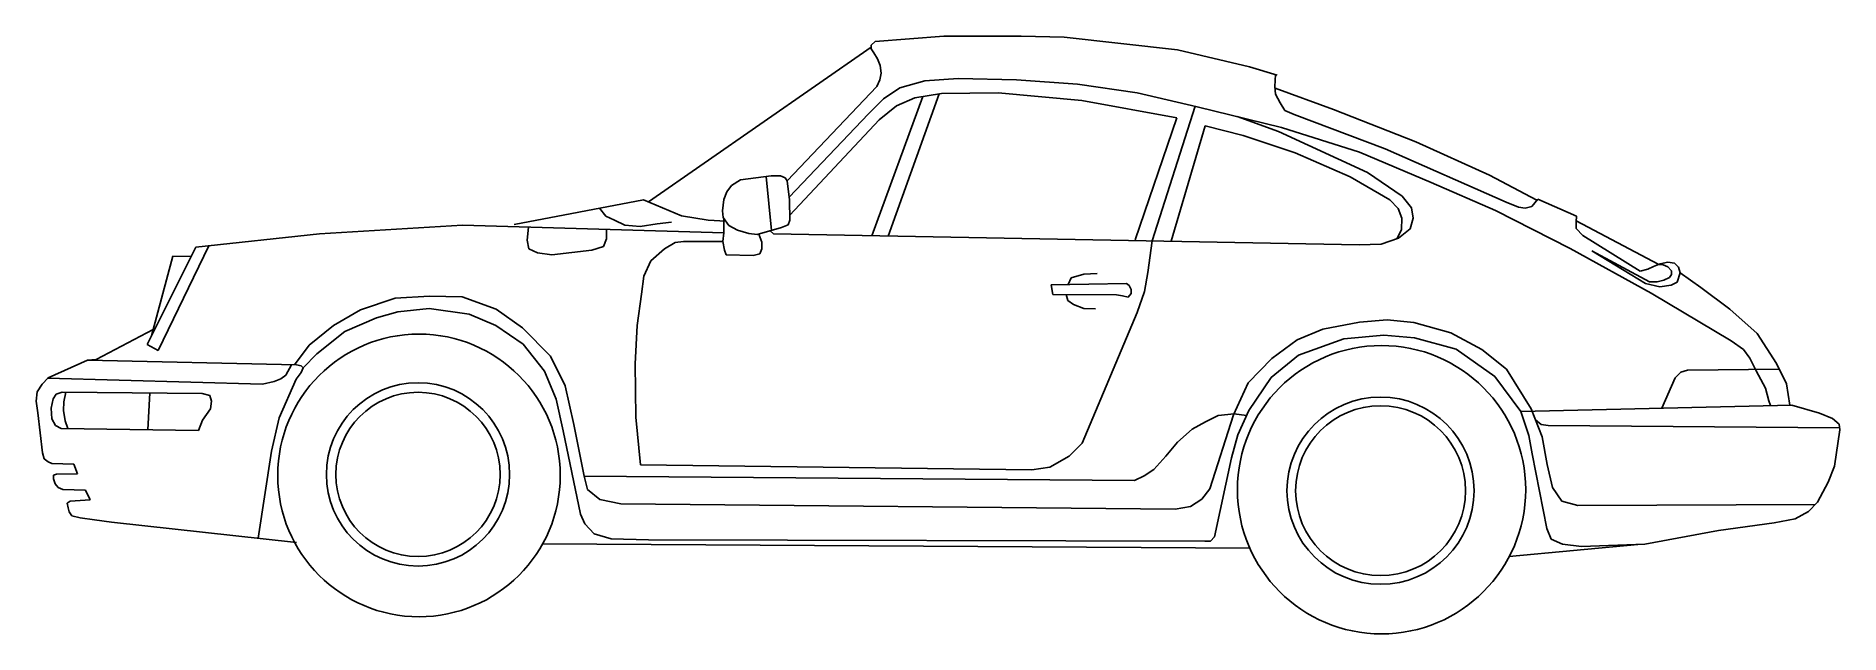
# Model space of a CAD drawing. Extents: x 0 to 422, y 0 to 140.
import ezdxf

# ---------------------------------------------------------------- set-up
doc = ezdxf.new("R2010")
doc.units = 0
doc.header["$MEASUREMENT"] = 0
doc.layers.get('0').update_dxf_attribs({"linetype": 'CONTINUOUS'})

msp = doc.modelspace()

# ---------------------------------------------------------------- linework, layer by layer
at = {"color": 0, "linetype": 'ByBlock'}
for p, q in [((212.63, 139.8), (196.54, 138.59)), ((230.71, 139.84), (212.63, 139.8)), ((240.75, 139.62), (230.71, 139.84)), ((267.23, 136.6), (240.75, 139.62)), ((195.62, 137.26), (143.6, 101.09)), ((195.63, 137.72), (195.61, 136.83)), ((195.61, 136.83), (196.25, 135.92)), ((196.54, 138.59), (195.63, 137.72)), ((196.25, 135.92), (197.12, 134.55)), ((284.1, 132.66), (267.23, 136.6)), ((197.12, 134.55), (197.77, 132.98)), ((197.94, 131.19), (197.7, 129.64)), ((197.77, 132.98), (197.94, 131.19)), ((290.54, 130.74), (284.1, 132.66)), ((290.17, 130.84), (290.02, 128.07)), ((196.98, 128.08), (175.97, 106.02)), ((197.7, 129.64), (196.98, 128.08)), ((198.49, 125.16), (202.32, 127.76)), ((202.32, 127.76), (208.17, 129.41)), ((208.17, 129.41), (215.99, 129.91)), ((212.11, 126.42), (225.3, 126.57)), ((215.99, 129.91), (229.6, 129.61)), ((225.3, 126.57), (244.89, 124.82)), ((229.6, 129.61), (243.85, 128.64)), ((243.85, 128.64), (257.86, 126.55)), ((257.86, 126.55), (271.84, 123.34)), ((290.02, 128.07), (290.21, 126.28)), ((290.07, 127.64), (303.75, 122.65)), ((195.05, 121.67), (198.49, 125.16)), ((207.69, 125.73), (195.78, 93.17)), ((197.49, 120.26), (201.57, 123.52)), ((211.51, 126.33), (199.58, 93.1)), ((201.57, 123.52), (205.84, 125.44)), ((205.84, 125.44), (212.11, 126.42)), ((244.89, 124.82), (267.12, 120.76)), ((261.34, 91.95), (271.42, 123.43)), ((271.84, 123.34), (291.6, 118.45)), ((290.21, 126.28), (291.29, 124.24)), ((291.29, 124.24), (292.35, 122.43)), ((292.35, 122.43), (294.57, 121.49)), ((303.75, 122.65), (322.99, 115.09)), ((176.47, 102.23), (195.05, 121.67)), ((176.64, 97.97), (197.49, 120.26)), ((267.12, 120.76), (257.34, 92.19)), ((273.76, 118.84), (265.8, 91.87)), ((273.76, 118.84), (282.63, 116.63)), ((290.91, 117.57), (281.2, 121.02)), ((291.6, 118.45), (309.78, 112.7)), ((294.57, 121.49), (315.81, 113.46)), ((282.63, 116.63), (294.81, 112.56)), ((311.66, 107.96), (290.91, 117.57)), ((322.99, 115.09), (340.21, 107.34)), ((294.81, 112.56), (307.64, 106.93)), ((309.78, 112.7), (326.58, 105.63)), ((315.81, 113.46), (344.1, 101.01)), ((165.06, 106.26), (163.02, 104.95)), ((172.22, 107.2), (165.06, 106.26)), ((171.09, 107.05), (172.31, 94.42)), ((174.44, 107.15), (172.22, 107.2)), ((175.55, 106.69), (174.44, 107.15)), ((175.97, 106.02), (175.55, 106.69)), ((176.56, 101.54), (175.97, 106.02)), ((307.64, 106.93), (316.88, 101.6)), ((319.81, 102.43), (311.66, 107.96)), ((326.58, 105.63), (341.61, 99.05)), ((340.21, 107.34), (351.27, 101.48)), ((142.42, 101.6), (112.18, 95.8)), ((151.26, 97.83), (142.42, 101.6)), ((161.16, 101.65), (160.87, 98.98)), ((161.86, 103.42), (161.16, 101.65)), ((163.02, 104.95), (161.86, 103.42)), ((176.66, 96.85), (176.56, 101.54)), ((316.88, 101.6), (318.85, 99.55)), ((321.99, 99.71), (319.81, 102.43)), ((350.78, 100.87), (351.49, 101.74)), ((351.49, 101.74), (360.53, 97.75)), ((132.1, 99.62), (133.64, 97.78)), ((133.64, 97.78), (135.61, 96.85)), ((157.49, 96.81), (151.26, 97.83)), ((160.87, 98.98), (161.07, 97.42)), ((161.07, 97.42), (162.36, 95.6)), ((161.22, 97.21), (161.22, 93.84)), ((318.85, 99.55), (319.69, 97.31)), ((319.69, 97.31), (319.64, 94.63)), ((321.66, 94.82), (322.37, 97.25)), ((322.37, 97.25), (321.99, 99.71)), ((341.61, 99.05), (359.04, 90.21)), ((344.1, 101.01), (346.98, 99.83)), ((346.98, 99.83), (348.53, 99.59)), ((348.53, 99.59), (350.1, 99.99)), ((350.1, 99.99), (350.78, 100.87)), ((360.53, 97.75), (360.5, 96.42)), ((66.62, 93.66), (37.76, 90.48)), ((100.11, 95.61), (66.62, 93.66)), ((161.22, 93.84), (100.11, 95.61)), ((115.21, 92.17), (115.51, 95.16)), ((133.78, 94.64), (133.73, 92.43)), ((135.61, 96.85), (138.06, 95.67)), ((138.06, 95.67), (141.62, 95.37)), ((141.62, 95.37), (145.64, 95.97)), ((145.64, 95.97), (148.99, 96.33)), ((161.63, 96.62), (157.49, 96.81)), ((161.22, 93.84), (160.95, 91.84)), ((162.36, 95.6), (164.35, 94.44)), ((164.35, 94.44), (167.01, 93.72)), ((167.01, 93.72), (169.02, 93.45)), ((169.02, 93.45), (174.64, 95.11)), ((170.1, 91.64), (169.41, 93.56)), ((172.06, 94.35), (172.82, 93.59)), ((172.82, 93.59), (309.74, 91.05)), ((174.64, 95.11), (176.2, 95.74)), ((176.2, 95.74), (176.66, 96.85)), ((319.64, 94.63), (318.61, 92.52)), ((318.93, 92.64), (321.66, 94.82)), ((360.5, 96.42), (360.47, 94.87)), ((360.47, 94.87), (362.01, 93.25)), ((360.5, 96.65), (379.78, 86.46)), ((362.01, 93.25), (375.42, 84.93)), ((37.76, 90.48), (26.33, 67.76)), ((28.97, 66.38), (40.77, 90.82)), ((115.63, 90.14), (115.21, 92.17)), ((117.59, 89.21), (115.63, 90.14)), ((120.95, 88.68), (117.59, 89.21)), ((130.33, 89.82), (120.95, 88.68)), ((133.03, 90.66), (130.33, 89.82)), ((133.73, 92.43), (133.03, 90.66)), ((147.29, 90.12), (144.12, 87.28)), ((149.78, 91.62), (147.29, 90.12)), ((151.79, 91.81), (149.78, 91.62)), ((160.95, 91.84), (151.79, 91.81)), ((160.95, 91.84), (161.34, 89.81)), ((161.34, 89.81), (161.77, 88.68)), ((161.77, 88.68), (168.02, 88.55)), ((168.02, 88.55), (169.58, 88.97)), ((169.58, 88.97), (170.06, 90.08)), ((170.06, 90.08), (170.1, 91.64)), ((260.29, 84.55), (261.34, 91.95)), ((309.74, 91.05), (314.87, 91.17)), ((314.87, 91.17), (318.93, 92.64)), ((359.04, 90.21), (377.99, 79.75)), ((376.71, 82.02), (364.15, 89.64)), ((377.61, 82.44), (364.15, 89.64)), ((32.36, 88.38), (27.37, 69.82)), ((36.69, 88.35), (32.36, 88.38)), ((144.12, 87.28), (142.46, 83.75)), ((259.53, 80.11), (260.29, 84.55)), ((375.42, 84.93), (377.21, 85.35)), ((377.21, 85.35), (378.58, 85.98)), ((378.58, 85.98), (380.15, 86.61)), ((379.7, 86.43), (380.81, 86.39)), ((380.15, 86.61), (381.94, 87.03)), ((380.81, 86.39), (381.92, 85.91)), ((381.92, 85.91), (382.79, 85)), ((381.94, 87.03), (383.49, 86.77)), ((382.79, 85), (382.77, 84.11)), ((383.49, 86.77), (384.37, 85.86)), ((384.08, 82.29), (384.8, 84.52)), ((384.37, 85.86), (384.8, 84.52)), ((384.8, 84.52), (389.62, 81.05)), ((142.46, 83.75), (141.94, 79.53)), ((237.71, 81.68), (255.33, 81.98)), ((238.09, 79.45), (237.71, 81.68)), ((242.41, 83.36), (241.73, 81.75)), ((245.34, 84.19), (242.41, 83.36)), ((248.48, 84.35), (245.34, 84.19)), ((255.33, 81.98), (255.99, 81.51)), ((255.99, 81.51), (256.43, 80.61)), ((256.43, 80.61), (256.41, 79.71)), ((380.03, 81.26), (376.71, 82.02)), ((379.39, 82.4), (377.61, 82.44)), ((380.96, 82.82), (379.39, 82.4)), ((382.72, 81.66), (380.03, 81.26)), ((382.32, 83.45), (380.96, 82.82)), ((382.77, 84.11), (382.32, 83.45)), ((384.08, 82.29), (382.72, 81.66)), ((389.62, 81.05), (396.44, 76.01)), ((76.25, 75.83), (84.34, 78.56)), ((84.34, 78.56), (92.38, 79.05)), ((84.96, 75.41), (92.32, 76.14)), ((92.32, 76.14), (101.68, 74.82)), ((92.38, 79.05), (99.98, 78.88)), ((99.98, 78.88), (107.95, 76.03)), ((107.95, 76.03), (114.1, 71.66)), ((141.94, 79.53), (140.89, 72.18)), ((253.03, 79.35), (238.09, 79.45)), ((241.22, 79.43), (241.63, 78.02)), ((241.63, 78.02), (242.96, 77.1)), ((242.96, 77.1), (245.39, 76.15)), ((245.39, 76.15), (248.07, 76.1)), ((254.38, 79.1), (253.03, 79.35)), ((255.7, 78.84), (254.38, 79.1)), ((256.41, 79.71), (255.7, 78.84)), ((257.86, 75.22), (259.53, 80.11)), ((377.99, 79.75), (396.72, 68.63)), ((396.44, 76.01), (402.77, 70.29)), ((64.27, 67.6), (69.92, 72.17)), ((69.92, 72.17), (76.25, 75.83)), ((72.57, 70.78), (80.01, 73.96)), ((80.01, 73.96), (84.96, 75.41)), ((101.68, 74.82), (107.87, 72.23)), ((107.87, 72.23), (114.25, 67.86)), ((140.89, 72.18), (140.46, 63.26)), ((244.94, 44.72), (257.86, 75.22)), ((301.28, 71.37), (309.81, 72.97)), ((309.81, 72.97), (316.27, 73.52)), ((316.27, 73.52), (322.51, 72.92)), ((322.51, 72.92), (331.17, 70.52)), ((27.76, 71.3), (14.42, 64.22)), ((26.33, 67.76), (28.97, 66.38)), ((60.8, 63.01), (64.27, 67.6)), ((66.01, 65.57), (72.57, 70.78)), ((114.1, 71.66), (120.64, 65.05)), ((114.25, 67.86), (119.24, 61.51)), ((289.3, 64.49), (295.21, 68.82)), ((295.21, 68.82), (301.28, 71.37)), ((295.56, 65.25), (306.15, 69.05)), ((306.15, 69.05), (315.53, 69.96)), ((315.53, 69.96), (322.66, 69.35)), ((322.66, 69.35), (332.42, 66.69)), ((331.17, 70.52), (338.43, 66.56)), ((396.72, 68.63), (399.58, 66.56)), ((402.77, 70.29), (407.31, 63.28)), ((12.43, 64.06), (3.18, 60)), ((14.42, 64.22), (12.43, 64.06)), ((61.26, 63), (12.43, 64.06)), ((62.8, 62.27), (66.01, 65.57)), ((120.64, 65.05), (124.06, 58.06)), ((140.46, 63.26), (140.65, 50.77)), ((283.82, 58.82), (289.3, 64.49)), ((289.2, 60.03), (295.56, 65.25)), ((332.42, 66.69), (341.43, 60.25)), ((338.43, 66.56), (344.15, 61.97)), ((399.58, 66.56), (401.09, 64.53)), ((401.09, 64.53), (402.58, 61.6)), ((407.31, 63.28), (409.65, 58.53)), ((3.18, 60), (1.8, 58.48)), ((53.36, 58.48), (3.07, 59.87)), ((56.05, 59.08), (53.36, 58.48)), ((57.62, 59.71), (56.05, 59.08)), ((57.19, 50.59), (61.19, 59.63)), ((58.76, 60.58), (57.62, 59.71)), ((60.14, 63.02), (58.76, 60.58)), ((61.19, 59.63), (62.34, 61.19)), ((62.38, 62.74), (61.26, 63)), ((62.34, 61.19), (62.8, 62.27)), ((62.8, 62.27), (62.38, 62.74)), ((119.24, 61.51), (122, 54.97)), ((283.91, 52.34), (289.2, 60.03)), ((341.43, 60.25), (347.5, 52.08)), ((344.15, 61.97), (349.96, 52.69)), ((383.6, 59.99), (380.52, 52.88)), ((384.95, 61.32), (383.6, 59.99)), ((386.52, 61.72), (384.95, 61.32)), ((407.93, 62.02), (386.52, 61.72)), ((402.58, 61.6), (404.74, 57.52)), ((0.67, 56.71), (0.39, 54.5)), ((1.8, 58.48), (0.67, 56.71)), ((4.4, 55.08), (3.92, 52.84)), ((5.12, 56.18), (4.4, 55.08)), ((6.45, 56.59), (5.12, 56.18)), ((39.24, 56.34), (6.45, 56.59)), ((7.34, 56.58), (6.86, 54.36)), ((26.97, 56.43), (26.55, 47.82)), ((41.01, 55.84), (39.24, 56.34)), ((41.44, 54.5), (41.01, 55.84)), ((122, 54.97), (123.63, 47.57)), ((124.06, 58.06), (126.11, 49.09)), ((280.32, 51.3), (283.82, 58.82)), ((404.74, 57.52), (405.56, 54.62)), ((409.65, 58.53), (410.42, 53.6)), ((0.39, 54.5), (0.76, 51.82)), ((0.76, 51.82), (1.91, 42.41)), ((3.92, 52.84), (4.1, 50.39)), ((6.86, 54.36), (6.82, 52.35)), ((6.82, 52.35), (7.2, 49.89)), ((39.33, 50.09), (41.17, 52.72)), ((41.17, 52.72), (41.44, 54.5)), ((140.65, 50.77), (141.73, 39.6)), ((276.75, 51.17), (273.81, 49.66)), ((274.82, 34.03), (280.32, 51.3)), ((280.55, 51.52), (276.75, 51.17)), ((283.38, 51.17), (280.55, 51.52)), ((281.34, 46.61), (283.91, 52.34)), ((410.9, 53.61), (347.5, 52.08)), ((347.5, 52.08), (349.39, 46.46)), ((349.96, 52.69), (352.5, 46.16)), ((405.56, 54.62), (405.91, 53.49)), ((417.33, 51.69), (410.9, 53.61)), ((420.42, 50.5), (417.33, 51.69)), ((4.1, 50.39), (4.96, 48.82)), ((4.96, 48.82), (6.27, 48.13)), ((6.27, 48.13), (38.38, 47.63)), ((7.2, 49.89), (7.82, 48.1)), ((38.38, 47.63), (39.33, 50.09)), ((55.47, 42.8), (57.19, 50.59)), ((123.63, 47.57), (127.66, 28.07)), ((126.11, 49.09), (128.52, 36.98)), ((270.66, 47.94), (267.25, 44.9)), ((273.81, 49.66), (270.66, 47.94)), ((279.87, 41.29), (281.34, 46.61)), ((349.39, 46.46), (350.19, 42.21)), ((350.93, 50.18), (352.33, 49.07)), ((352.33, 49.07), (353.91, 48.81)), ((353.91, 48.81), (422.07, 48.28)), ((421.94, 49.11), (420.42, 50.5)), ((420.84, 39.32), (422.14, 47.78)), ((422.14, 47.78), (421.94, 49.11)), ((1.91, 42.41), (2.31, 41.07)), ((52.34, 22.46), (55.47, 42.8)), ((241.96, 41.65), (244.94, 44.72)), ((267.25, 44.9), (264.5, 41.62)), ((350.19, 42.21), (353.59, 24.72)), ((352.5, 46.16), (353.71, 39.68)), ((2.31, 41.07), (3.19, 40.37)), ((3.19, 40.37), (4.07, 39.91)), ((4.07, 39.91), (9.22, 39.8)), ((9.22, 39.8), (10.07, 37.54)), ((141.73, 39.6), (233.2, 38.5)), ((233.2, 38.5), (237.45, 39.07)), ((237.45, 39.07), (241.96, 41.65)), ((261.76, 38.55), (259.48, 37.04)), ((264.5, 41.62), (261.76, 38.55)), ((275.9, 22.84), (279.87, 41.29)), ((353.71, 39.68), (354.92, 34.3)), ((419.43, 35.58), (420.84, 39.32)), ((4.47, 37.23), (4.46, 36.34)), ((4.46, 36.34), (4.86, 35.2)), ((5.14, 37.44), (4.47, 37.23)), ((4.86, 35.2), (5.53, 34.3)), ((10.07, 37.54), (5.14, 37.44)), ((5.53, 34.3), (6.62, 33.84)), ((6.62, 33.84), (11.97, 33.72)), ((128.52, 36.98), (129.34, 33.85)), ((257.24, 35.97), (128.52, 36.98)), ((129.34, 33.85), (132.2, 31.54)), ((259.48, 37.04), (257.24, 35.97)), ((272.98, 31.62), (274.82, 34.03)), ((354.92, 34.3), (357.09, 31.12)), ((416.88, 30.94), (419.43, 35.58)), ((8.35, 31.13), (7.67, 30.68)), ((7.67, 30.68), (7.88, 29.55)), ((7.88, 29.55), (8.09, 28.66)), ((13.04, 31.46), (8.35, 31.13)), ((11.97, 33.72), (13.04, 31.46)), ((132.2, 31.54), (137.08, 30.55)), ((137.08, 30.55), (266.68, 29.28)), ((266.68, 29.28), (270.27, 29.9)), ((270.27, 29.9), (272.98, 31.62)), ((357.09, 31.12), (360.84, 30.14)), ((360.84, 30.14), (416.37, 30.39)), ((414.82, 28.74), (416.88, 30.94)), ((8.09, 28.66), (8.73, 27.75)), ((8.73, 27.75), (10.73, 27.27)), ((10.73, 27.27), (14.06, 26.74)), ((14.06, 26.74), (18.06, 26.22)), ((18.06, 26.22), (61.25, 21.48)), ((127.66, 28.07), (128.71, 25.83)), ((128.71, 25.83), (130.91, 23.54)), ((393.74, 24.3), (406.73, 26.04)), ((406.73, 26.04), (411.65, 27.03)), ((411.65, 27.03), (414.82, 28.74)), ((118.79, 21.13), (284.17, 20.13)), ((130.91, 23.54), (134.88, 22.33)), ((134.88, 22.33), (143.6, 22.14)), ((143.6, 22.14), (273.66, 21.79)), ((273.66, 21.79), (274.99, 21.76)), ((274.99, 21.76), (275.9, 22.84)), ((353.59, 24.72), (354.65, 22.25)), ((354.65, 22.25), (357.31, 21.07)), ((361.76, 20.54), (376.51, 21.11)), ((376.51, 21.11), (393.74, 24.3)), ((344.83, 18.19), (374.93, 21.05)), ((357.31, 21.07), (361.76, 20.54))]:
    msp.add_line(p, q, dxfattribs=at)
for centre, radius in [((89.92, 37.16), 33.03), ((314.97, 33.82), 33.7), ((89.69, 37.39), 21.42), ((89.69, 37.39), 19.2), ((314.74, 33.59), 21.88), ((314.74, 33.59), 19.86)]:
    msp.add_circle(centre, radius, dxfattribs=at)

doc.saveas('drawing.dxf')
